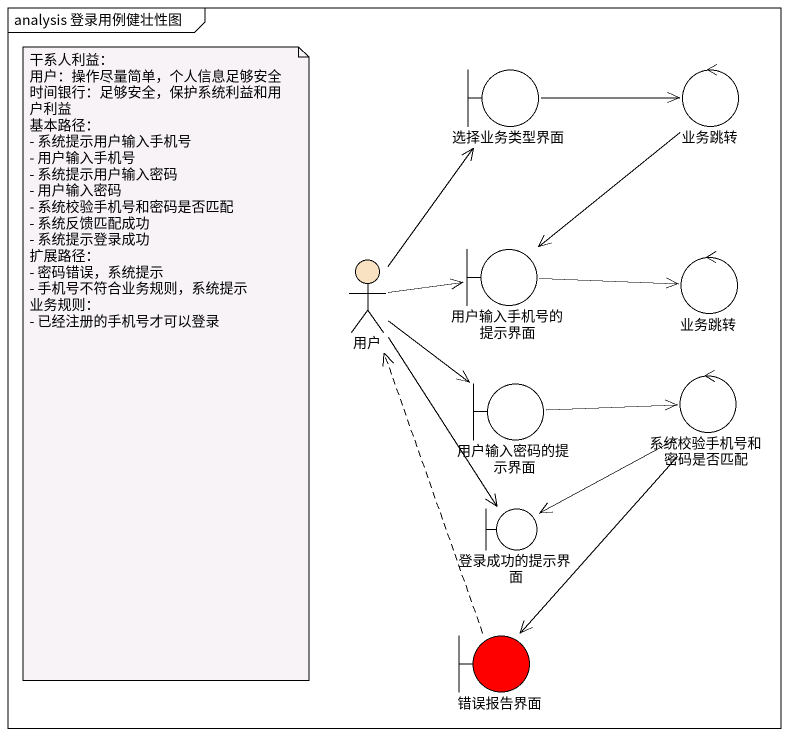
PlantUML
@startuml
mainframe analysis 登录用例健壮性图
boundary 选择业务类型界面
control 业务跳转
actor 用户 #F8E2C1
boundary 用户输入手机号的提示界面
control "业务跳转" as 业务跳转_2
boundary 用户输入密码的提示界面
control 系统校验手机号和密码是否匹配
boundary 登录成功的提示界面
boundary 错误报告界面 #FF0000
选择业务类型界面 -right-> 业务跳转
业务跳转 --> 用户输入手机号的提示界面
用户 -up-> 选择业务类型界面
用户 -right-> 用户输入手机号的提示界面
用户 --> 用户输入密码的提示界面
用户 --> 登录成功的提示界面
用户输入手机号的提示界面 -right-> 业务跳转_2
用户输入密码的提示界面 -right-> 系统校验手机号和密码是否匹配
系统校验手机号和密码是否匹配 --> 登录成功的提示界面
系统校验手机号和密码是否匹配 --> 错误报告界面
错误报告界面 .up.> 用户
note as N1
  干系人利益：
  用户：操作尽量简单，个人信息足够安全
  时间银行：足够安全，保护系统利益和用户利益
  基本路径：
  - 系统提示用户输入手机号
  - 用户输入手机号
  - 系统提示用户输入密码
  - 用户输入密码
  - 系统校验手机号和密码是否匹配
  - 系统反馈匹配成功
  - 系统提示登录成功
  扩展路径：
  - 密码错误，系统提示
  - 手机号不符合业务规则，系统提示
  业务规则：
  - 已经注册的手机号才可以登录
end note
@enduml
